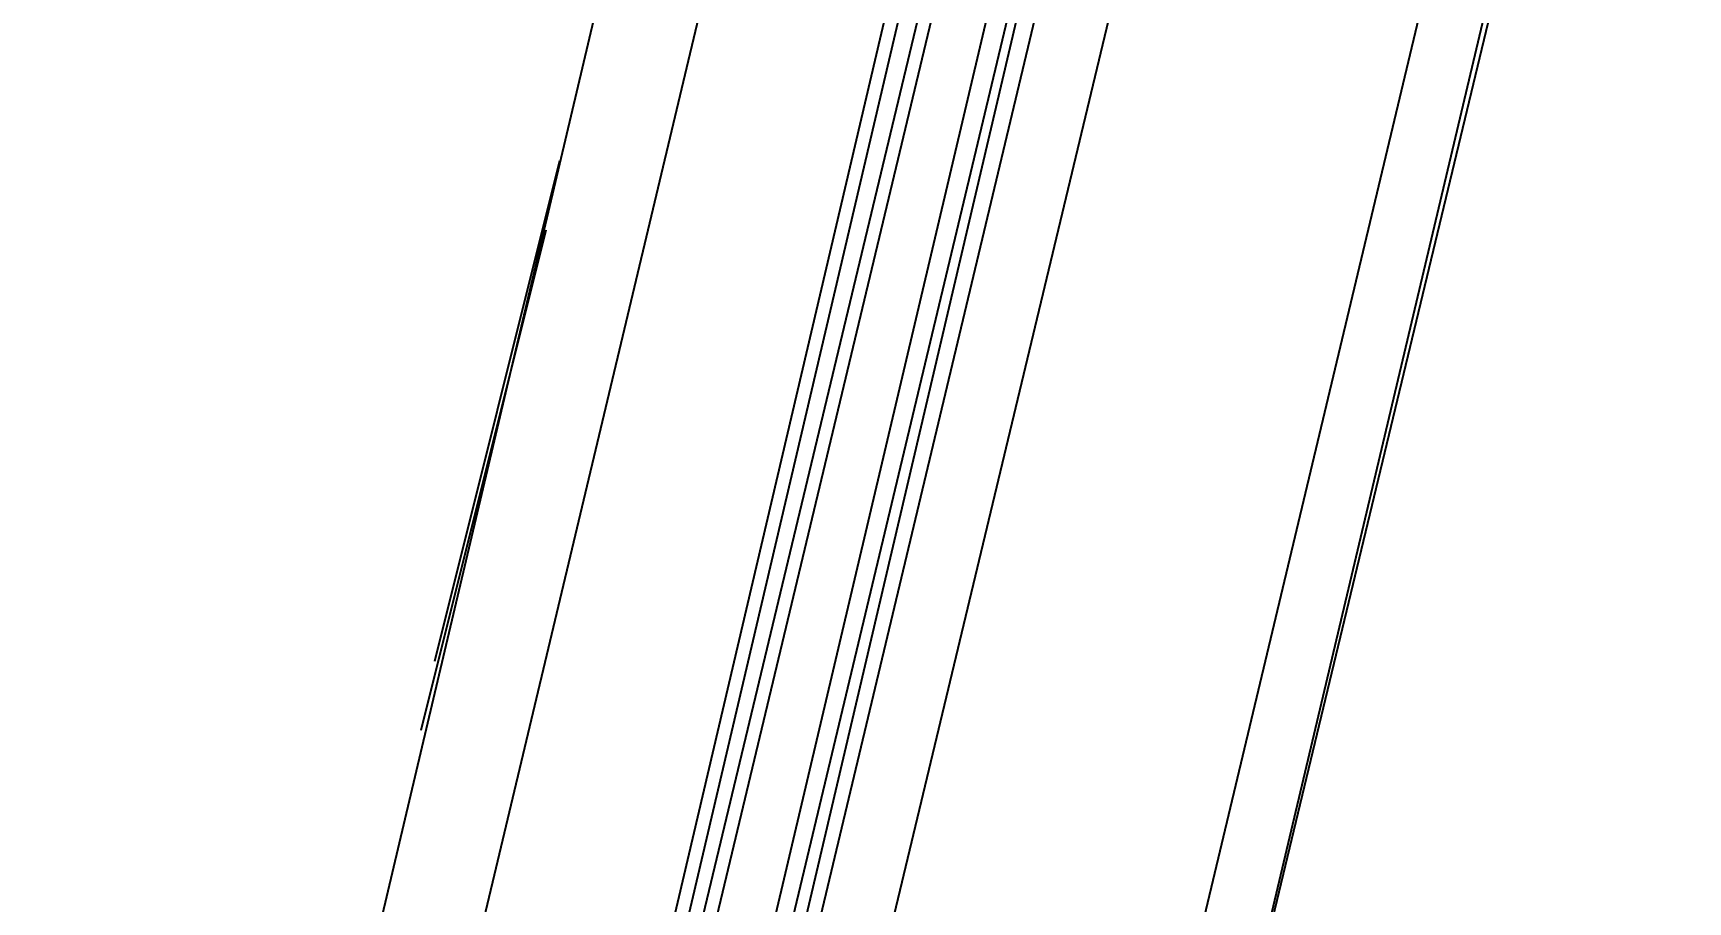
# Model space of a CAD drawing. Header units: feet. Extents: x -84 to 198, y -22 to 181.
# Drawn here: x 120.708 to 122.296, y 49.573 to 50.407 of the extents above; entities that cross this region are included whole.
import ezdxf
from ezdxf.enums import TextEntityAlignment as Align

# ---------------------------------------------------------------- set-up
doc = ezdxf.new("R2010")
doc.units = ezdxf.units.FT
doc.layers.add('A-LINEA', color=7, linetype='CONTINUOUS')
doc.layers.add('A-NOMBRE-ESPACIO', color=2, linetype='CONTINUOUS')

msp = doc.modelspace()

# ---------------------------------------------------------------- linework, layer by layer
at = {"layer": 'A-LINEA'}
for p, q in [((122.68, 56.4844), (120.9333, 49.0978)), ((123.44, 56.2978), (121.68, 48.9244)), ((121.12, 49.4711), (121.88, 52.6578)), ((121.2933, 49.4311), (122.04, 52.6178)), ((121.3067, 49.4311), (122.0533, 52.6178)), ((121.32, 49.4311), (122.08, 52.6044)), ((121.3333, 49.4311), (122.0933, 52.6044)), ((122.2533, 52.5644), (121.4933, 49.3911)), ((121.0933, 49.8044), (121.2133, 50.2844)), ((121.2, 50.2178), (121.08, 49.7378))]:
    msp.add_line(p, q, dxfattribs=at)
for points in [[(117, 59.0311), (123.76, 57.4311), (119.84, 40.8844)], [(123.7333, 57.2978), (123.4533, 56.1111), (123.1733, 54.9378), (122.8933, 53.7911), (122.6267, 52.6711), (122.3733, 51.5644), (122.12, 50.4844), (121.8667, 49.4311), (121.6267, 48.3911), (121.3867, 47.3778), (121.1467, 46.3778), (120.92, 45.4178), (120.6933, 44.4578), (120.4667, 43.5378), (120.2533, 42.6311), (120.0533, 41.7511), (119.84, 40.8844)], [(121.3867, 49.4178), (122.1467, 52.6444), (122.16, 52.6578), (122.1733, 52.6444), (121.4, 49.4044)], [(121.4267, 49.4044), (122.2, 52.6444), (122.1867, 52.6444), (122.1733, 52.6444), (121.4133, 49.4044)]]:
    msp.add_lwpolyline(points, dxfattribs=at)

# ---------------------------------------------------------------- texts
at = {"layer": 'A-NOMBRE-ESPACIO'}
msp.add_text('Dorm. principal', height=1.2, dxfattribs=at).set_placement((126, 50.56), align=Align.CENTER)

doc.saveas('drawing.dxf')
